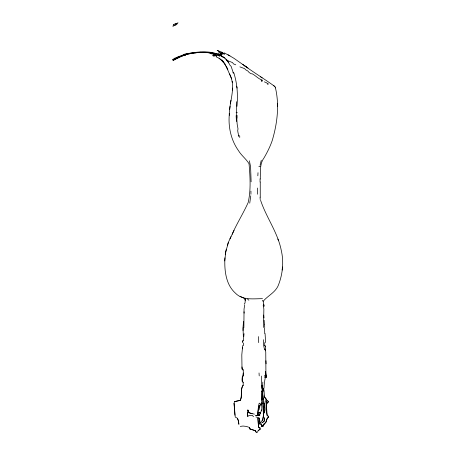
<?xml version="1.0" encoding="UTF-8"?>
<svg xmlns="http://www.w3.org/2000/svg" width="455" height="455" viewBox="0 0 455 455"><rect width="100%" height="100%" fill="white"/><g stroke="black" fill="none" stroke-linecap="round" stroke-linejoin="round"><path stroke-width="0.68" d="M247.321 413.982L247.492 416.393L247.492 410.188L248.009 410.018L248.874 412.776L254.385 414.152M244.045 333.669L243.357 340.385L242.669 341.421L242.669 342.803M264.383 417.946L264.213 421.046L262.313 422.598L264.213 421.222L264.383 417.946L263.348 417.372M224.742 260.937L225.777 251.626L228.359 242.669M243.527 321.429L243.01 327.634L243.357 336.598M243.874 327.634L244.045 309.019L244.733 304.884M257.831 175.795L258.008 172.695M263.212 411.809L263.348 409.329M224.918 257.831C224.315 269.974 225.663 284.329 235.258 292.992C242.498 300.601 253.247 298.639 262.489 298.679M236.981 106.339C237.959 95.027 237.351 83.896 233.876 73.079L233.017 72.044L231.123 66.356L229.911 65.15L227.671 60.669L223.536 57.046L219.919 55.152L218.019 54.981L220.089 55.499L224.918 58.081M243.01 330.563L243.186 327.634M237.499 418.287L238.528 421.393L238.875 424.322L238.528 421.222L237.499 418.287L235.258 417.081L234.052 403.295L234.57 401.572L240.257 400.366C242.521 395.543 239.973 389.52 243.186 385.027L243.186 382.268L242.151 381.233L242.322 376.928L243.01 375.893L243.186 372.963M258.696 415.529L258.867 412.6L260.806 412.73M261.796 400.195L261.796 391.061L262.313 390.714L262.143 394.161M261.454 388.126L261.625 376.063M261.625 403.295L261.796 402.948L260.937 404.33L261.625 403.295L262.143 394.331M247.321 415.188L247.492 412.6M242.498 347.455L241.804 354.866L241.98 366.929L242.151 368.823L243.186 370.034L243.357 372.963L243.186 375.893L242.322 376.757L242.151 379.169L242.322 381.409L243.186 382.439M229.57 73.938C236.515 87.098 229.218 101.51 229.223 115.303C228.285 127.576 231.208 140.333 238.357 150.463C241.269 155.411 246.172 158.931 249.044 163.732C250.113 176.529 251.058 189.894 248.18 202.509C243.328 213.304 236.93 223.371 232.152 234.223M232.499 90.141L232.67 88.071M250.768 195.786L249.732 203.197M261.454 426.216L261.625 424.151L261.454 426.216L262.831 426.045L263.866 423.975L265.589 422.598M259.037 406.224L261.284 404.671L259.214 403.124L258.525 406.053L257.831 415.529L257.661 412.776L258.178 409.5M258.525 406.053L258.178 409.153L259.731 405.706M240.257 426.392L243.01 426.045L246.286 426.392L249.386 427.421L249.903 428.974L255.42 430.697L256.108 432.25L257.49 432.25L258.178 430.527L259.902 429.492L260.072 427.939L258.525 427.08L257.831 418.287M282.134 270.071L282.481 266.966M229.741 109.268L230.088 106.339M264.901 349.008L265.76 351.937L265.936 375.204C264.725 379.271 264.167 383.827 264.036 388.126M264.764 411.292L265.072 409.329M238.357 136.5C238.938 133.98 237.015 131.404 238.011 128.919L237.152 124.09L236.463 113.75L236.981 112.544L236.463 111.685L236.634 101.687M263.178 413.635L264.383 412.6C265.965 405.36 262.16 398.597 262.831 391.232L262.489 390.714L263.007 399.564M230.429 103.24L230.947 100.31M225.259 254.732L226.294 249.215M259.902 406.053L259.214 409.5L258.406 408.698M255.938 416.911L259.037 417.946L259.902 422.769L260.937 422.769L261.454 421.222L262.66 420.187L263.519 415.188L263.007 401.742M260.072 165.284L261.284 160.285M262.66 420.187L263.519 415.188L262.313 391.232L262.831 382.098M262.313 397.26L262.143 386.579L261.625 385.368L262.831 385.368M267.312 418.117L265.76 422.598L267.312 418.117L268.689 417.252L268.518 416.393L267.142 415.358L265.936 398.643L264.554 397.26L264.145 395.952M236.981 118.232L237.152 115.473M242.669 341.421L243.01 340.215M227.329 245.598L228.188 242.669L234.052 230.429M266.277 405.883L267.142 402.607L266.107 401.742M266.277 405.479L267.142 402.607L268.689 401.742L267.142 400.366M173.901 58.945L174.072 58.428L176.659 57.563L179.071 57.393L173.036 60.151L172.348 59.804L175.966 58.257L176.659 57.563L177.695 58.081L185.794 54.634L184.588 54.117C196.23 52.018 208.925 49.874 220.26 55.152M234.57 401.572L240.428 400.366C242.509 395.804 240.45 390.691 242.498 386.062L243.357 385.197M265.242 423.286L264.036 424.322L263.348 426.045L262.313 426.045M259.214 415.705L260.419 412.776L259.214 415.705L255.767 415.529M229.911 238.875L230.947 236.634M218.883 54.805L221.642 55.669L219.748 54.464L220.436 53.946L221.983 54.634L220.777 53.599L222.33 54.117L221.295 53.258L224.571 54.117L221.983 53.081L223.536 53.258L221.983 52.564L221.983 52.223L217.16 50.499L219.054 51.188L218.883 51.876L222.159 52.911L220.954 53.428L218.883 52.74L218.536 53.946L219.054 54.634C207.924 51.034 196.088 51.813 184.929 54.805L184.758 55.152L185.447 55.322L185.794 54.634M186.652 54.464L186.823 54.117M265.072 342.626L265.589 341.938L265.072 333.492M263.178 426.045L264.036 424.322M244.216 304.025C246.314 303.24 244.125 295.784 245.427 300.232L244.909 298.508M263.695 304.196L264.036 306.26L263.178 301.267C267.989 295.471 276.077 292.195 278.688 284.375C282.765 273.626 283.897 261.653 281.275 250.421C277.772 232.437 266.255 217.473 260.59 200.268M261.796 409.847L260.937 411.394L261.796 410.018L261.796 405.883L260.937 404.159M175.624 58.769L175.966 58.257M178.212 56.875L177.695 56.875L177.865 57.393L178.212 56.875C185.304 53.548 193.193 52.587 200.956 52.223M259.902 429.492L260.072 427.939L258.525 427.251L258.008 418.117M263.007 398.296L262.945 399.621M248.009 416.393L249.044 415.358L252.32 415.358L253.526 416.74M263.519 406.912L264.383 406.053M258.867 412.6L260.635 412.776M267.312 418.287L268.689 417.252M267.142 402.948L268.689 401.742L267.54 400.94M263.638 413.294L264.383 412.6M258.178 430.527L260.072 429.321M265.936 375.204L264.554 376.063L265.419 376.063M177.695 58.081L173.213 60.492L173.901 59.633L176.381 58.394M262.945 403.699L264.554 403.295L262.876 403.812M207.161 52.393L216.125 54.287C203.521 50.733 189.866 52.53 177.865 57.393M178.553 57.222L184.929 54.805M177.564 57.91L179.242 57.393M197.857 52.564L194.751 52.911M262.66 426.045L261.625 426.216L262.831 426.045M183.206 54.981L185.617 54.634M264.901 377.559L266.277 377.445L265.544 371.365M210.267 52.564L210.267 53.599L213.367 54.117L213.367 54.464L215.437 54.981C215.056 56.852 210.176 55.066 214.402 55.84M226.294 59.633L225.947 59.116M236.117 112.544L236.981 112.544M258.867 166.49L260.249 166.49M264.73 342.803L264.73 345.385L265.419 346.42L265.419 350.418M243.01 375.893L242.322 376.757M261.972 388.991L262.313 388.991L262.143 388.303M262.143 391.402L262.489 391.402M265.936 398.643L264.554 397.437M247.492 410.188L248.009 410.188L248.874 412.776M255.591 415.529L259.902 415.529M258.525 423.804L261.454 424.151L262.489 426.045M264.901 375.893L266.277 376.063L264.901 377.616L266.277 377.445L265.97 374.892M261.796 391.061L262.831 391.232M258.525 423.633L261.454 424.151M213.196 53.599L215.778 54.117M212.849 55.669L214.231 56.011M262.484 403.295L264.554 403.812M249.903 428.974L255.42 430.697L256.284 432.25M239.91 66.874L244.562 68.597L245.939 69.973L247.838 71.008L249.215 72.561L251.114 73.767L252.15 73.767C255.346 75.394 257.678 78.18 260.937 79.625L261.972 81.519L261.625 79.625L262.66 80.66M232.846 72.732L233.876 73.079M248.874 412.6L252.15 413.811M215.778 53.599L218.019 54.464L217.678 54.117M235.775 64.803L233.534 63.939L232.499 62.562L227.671 60.669L226.124 59.633L228.706 62.909M264.383 81.866L266.795 82.901L268.001 84.624L268.001 83.242M238.528 135.465L239.734 135.982L239.734 137.535M224.224 52.911L229.911 55.84M214.919 55.499L216.472 56.187L215.266 55.322L216.643 55.84L215.437 55.152L216.989 55.669L217.678 55.152L219.748 56.187L219.401 55.499M228.018 54.805L233.876 58.257L246.456 67.044L242.839 64.456M240.081 296.268L244.909 298.679M216.296 56.875C221.255 58.849 224.4 63.296 226.982 67.732M244.216 65.492C254.237 72.811 264.884 79.244 274.894 86.518L275.411 87.895M265.936 400.536L266.624 412.6L267.142 415.529L268.518 416.393L268.518 417.428M260.59 76.867L262.143 77.902M246.286 66.874L248.009 68.079M273.688 85.659L274.894 86.689M219.054 58.081L222.159 60.669M221.812 56.187L222.848 57.046M241.98 366.929L242.151 369.17L243.186 370.034L242.435 369.227M247.492 299.026L248.874 300.232M222.33 60.669L224.918 63.598M262.313 300.402L263.178 301.267M222.159 60.839L223.536 62.392M265.589 350.384L264.383 349.008L263.695 345.732L263.348 339.697M221.983 59.98L223.706 62.045M264.73 345.385L265.419 346.42M266.681 400.019L264.554 397.26L264.036 390.885M227.847 69.803L224.742 63.768M219.919 55.152L220.089 55.499M249.386 427.421L250.25 429.145M226.812 67.732L231.635 78.937M277.829 239.046L278.517 240.598M275.411 87.724C279.586 105.179 277.254 123.771 272.141 140.811C270.06 146.772 267.221 152.425 264.036 157.874C259.475 163.959 260.59 171.927 260.249 179.071M249.386 160.803L250.597 166.831L251.114 181.829M259.037 417.946L259.902 421.046L259.902 422.769M236.634 86.177L237.152 88.071M263.178 305.402L263.866 309.019L263.519 327.464M232.152 81.348L232.499 82.73M263.695 315.053L263.997 317.937M265.504 371.325L265.76 373.134M264.73 404.671L265.037 408.675M236.463 121.508L236.117 115.644M234.052 403.295L234.911 415.188M263.695 388.303L263.866 391.061M264.554 324.534L264.73 327.464M264.145 320.257L264.383 324.358M264.588 328.049L264.73 333.492M258.696 342.626L258.525 336.598M259.037 372.963L259.214 375.893M277.311 103.24L277.482 106.339M260.249 197.169L260.249 182M260.072 197.169L260.209 199.648M257.49 188.034L257.661 194.234M265.936 360.724L266.107 363.829M244.045 311.777L244.113 313.159M263.695 388.126L263.695 390.885M260.072 178.9L260.072 182M250.938 191.134L250.938 194.234M243.357 342.973L243.357 345.732M242.498 345.561L242.498 348.831M242.151 368.823L242.151 369.17M229.394 113.403L229.394 115.303M173.725 24.473L172.866 26.373L174.589 25.338L175.966 23.438L173.725 24.473M176.142 23.785L174.936 25.508L176.659 24.473L178.036 22.75L176.142 23.785"/></g></svg>
